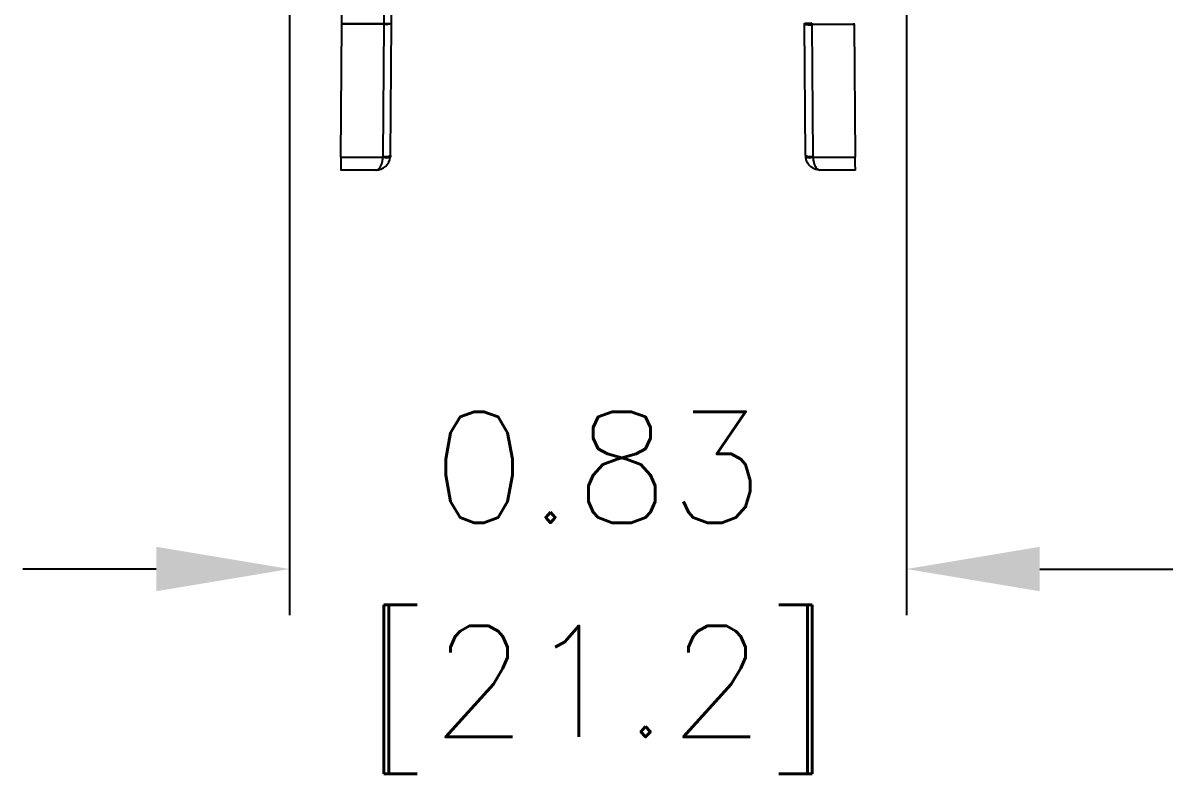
# Model space of a CAD drawing. Header units: inches. Extents: x 897.4 to 914.4, y -8.5 to 2.5.
# Drawn here: x 907.832 to 909.385, y -4.925 to -3.911 of the extents above; entities that cross this region are included whole.
import ezdxf

# ---------------------------------------------------------------- set-up
doc = ezdxf.new("R2010")
doc.units = ezdxf.units.IN
doc.header["$LTSCALE"] = 4
doc.header["$MEASUREMENT"] = 0
doc.layers.get('0').update_dxf_attribs({"linetype": 'CONTINUOUS'})
doc.layers.get('DEFPOINTS').update_dxf_attribs({"linetype": 'CONTINUOUS'})
doc.layers.add('DIMENSIONS', color=140, linetype='CONTINUOUS')
doc.styles.get("Standard").update_dxf_attribs({"font": 'romans.shx'})
doc.dimstyles.get("Standard").update_dxf_attribs({"dimtxt": 0.15, "dimasz": 0.18, "dimexe": 0.0625, "dimexo": 0.125, "dimgap": 0.0625, "dimtad": 0, "dimtih": 1, "dimtoh": 1, "dimzin": 0, "dimdsep": 46, "dimtxsty": 'Standard', "dimcen": 0.09, "dimadec": 0, "dimazin": 0, "dimtfac": 1, "dimtofl": 0, "dimtmove": 0, "dimatfit": 3, "dimfxl": 1, "dimtolj": 1, "dimtzin": 0, "dimarcsym": 0})

# ---------------------------------------------------------------- blocks, each defined once
blk = doc.blocks.new('*D17')
at = {"layer": 'DEFPOINTS', "color": 0}
for p in [(908.1915, -3.7142), (909.0254, -3.7142), (909.0254, -4.6485)]:
    blk.add_point(p, dxfattribs=at)
at = {"layer": 'DIMENSIONS', "color": 0, "lineweight": -2}
for p, q in [((908.1915, -3.8392), (908.1915, -4.711)), ((909.0254, -3.8392), (909.0254, -4.711)), ((908.0115, -4.6485), (907.8315, -4.6485)), ((909.2054, -4.6485), (909.3854, -4.6485))]:
    blk.add_line(p, q, dxfattribs=at)
at = {"layer": 'DIMENSIONS', "color": 0}
for points in [[(908.0115, -4.6185), (908.0115, -4.6785), (908.1915, -4.6485)], [(909.2054, -4.6185), (909.2054, -4.6785), (909.0254, -4.6485)]]:
    blk.add_solid(points, dxfattribs=at)
at = {"layer": 'DIMENSIONS', "color": 0, "char_height": 0.15, "attachment_point": 5}
for s, insert in [('\\A1;0.83', (908.6085, -4.511)), ('\\A1;[21.2]', (908.6085, -4.8253))]:
    blk.add_mtext(s, dxfattribs=dict(at, insert=insert))

msp = doc.modelspace()

# ---------------------------------------------------------------- linework, layer by layer
for p, q in [((908.2625, -3.9117), (908.271, -2.9308)), ((908.3197, -3.9117), (908.3282, -2.9308)), ((908.3295, -3.9117), (908.3381, -2.9308)), ((908.2609, -4.0924), (908.2625, -3.9128)), ((908.2625, -3.9117), (908.3197, -3.9117)), ((908.3197, -3.9128), (908.2625, -3.9128)), ((908.3181, -4.0913), (908.3197, -3.9128)), ((908.3197, -3.9128), (908.3197, -3.9117)), ((908.3279, -4.0902), (908.3295, -3.9117)), ((908.8874, -3.9122), (908.8874, -3.9111)), ((908.889, -4.0902), (908.8874, -3.9122)), ((908.9545, -3.9133), (908.8973, -3.9133)), ((908.8973, -3.9133), (908.8988, -4.0913)), ((908.9545, -3.9133), (908.956, -4.0924)), ((908.2609, -4.0924), (908.318, -4.0924)), ((908.318, -4.0924), (908.3181, -4.0913)), ((908.8988, -4.0913), (908.8989, -4.0924)), ((908.8989, -4.0924), (908.956, -4.0924)), ((908.3083, -4.1097), (908.2607, -4.1097)), ((908.9562, -4.1097), (908.9087, -4.1097))]:
    msp.add_line(p, q)
at = {"flags": 128}
for points in [[(908.2609, -4.0924), (908.2609, -4.0959), (908.2608, -4.0992), (908.2608, -4.1022), (908.2608, -4.1048), (908.2608, -4.1069), (908.2608, -4.1084), (908.2608, -4.1094), (908.2607, -4.1097)], [(908.9562, -4.1097), (908.9562, -4.1094), (908.9562, -4.1084), (908.9562, -4.1069), (908.9561, -4.1048), (908.9561, -4.1022), (908.9561, -4.0992), (908.9561, -4.0959), (908.956, -4.0924)]]:
    msp.add_lwpolyline(points, dxfattribs=at)
for centre, radius, start, end in [((908.3246, -3.6293), 0.2824, 269.0015, 270.9985), ((908.3223, -3.8917), 0.0212, 262.9468, 289.9641), ((908.8923, -3.6298), 0.2813, 268.9978, 271.0022), ((908.8947, -3.8923), 0.0212, 250.0346, 277.0545), ((908.3229, -4.072), 0.021, 256.5281, 283.4719), ((908.3207, -4.0703), 0.0212, 262.9455, 289.9654), ((908.8962, -4.0703), 0.0212, 250.0346, 277.0545), ((908.894, -4.072), 0.021, 256.5281, 283.4719)]:
    msp.add_arc(centre, radius, start, end)
for points in [[(908.2625, -3.9117), (908.2625, -3.912), (908.2625, -3.9124), (908.2625, -3.9128)], [(908.8973, -3.9111), (908.8973, -3.9118), (908.8973, -3.9126), (908.8973, -3.9133)], [(908.9545, -3.9133), (908.9545, -3.9126), (908.9545, -3.9118), (908.9545, -3.9111)], [(908.3279, -4.0902), (908.3279, -4.091), (908.3279, -4.0917), (908.3278, -4.0924)], [(908.889, -4.0902), (908.889, -4.091), (908.889, -4.0917), (908.8891, -4.0924)]]:
    msp.add_open_spline(points, degree=3)
for points, knots in [([(908.3083, -4.1097), (908.3087, -4.1097), (908.3095, -4.1096), (908.3107, -4.1091), (908.3117, -4.1085), (908.3127, -4.1076), (908.3135, -4.1067), (908.3142, -4.1058), (908.3152, -4.1041), (908.3164, -4.1013), (908.3176, -4.097), (908.3179, -4.0939), (908.318, -4.0924)], [0, 0, 0, 0, 0.09557, 0.183895, 0.264982, 0.338838, 0.405476, 0.464913, 0.517172, 0.688771, 0.849187, 1, 1, 1, 1]), ([(908.3083, -4.1097), (908.313, -4.1097), (908.3177, -4.1079), (908.3249, -4.1016), (908.3272, -4.0972), (908.3278, -4.0924)], [0, 0, 0, 0, 0.5, 0.5, 1, 1, 1, 1]), ([(908.9087, -4.1097), (908.9078, -4.1097), (908.9061, -4.1096), (908.9038, -4.1091), (908.9017, -4.1085), (908.8998, -4.1076), (908.8982, -4.1067), (908.8968, -4.1058), (908.8948, -4.1041), (908.8923, -4.1013), (908.89, -4.097), (908.8894, -4.0939), (908.8891, -4.0924)], [0, 0, 0, 0, 0.09557, 0.183895, 0.264982, 0.338838, 0.405476, 0.464913, 0.517172, 0.688771, 0.849187, 1, 1, 1, 1]), ([(908.8989, -4.0924), (908.899, -4.0933), (908.8991, -4.0951), (908.8996, -4.0978), (908.9003, -4.1003), (908.9011, -4.1027), (908.9022, -4.105), (908.9038, -4.1073), (908.906, -4.1093), (908.9077, -4.1096), (908.9087, -4.1097)], [0, 0, 0, 0, 0.089586, 0.1823895, 0.2787917, 0.379133, 0.4837152, 0.6166537, 0.7887206, 1, 1, 1, 1])]:
    msp.add_open_spline(points, degree=3, knots=knots)

# ---------------------------------------------------------------- dimensions: what is measured, and where the dimension line sits
at = {"layer": 'DIMENSIONS'}
dim = msp.add_linear_dim(base=(909.0254, -4.6485), p1=(908.1915, -3.7142), p2=(909.0254, -3.7142), dimstyle='Standard', override={"dimpost": '\\X'}, dxfattribs=at)
dim.commit()
dim.dimension.update_dxf_attribs({"geometry": '*D17', "text_midpoint": (908.6085, -4.6485)})

doc.saveas('drawing.dxf')
